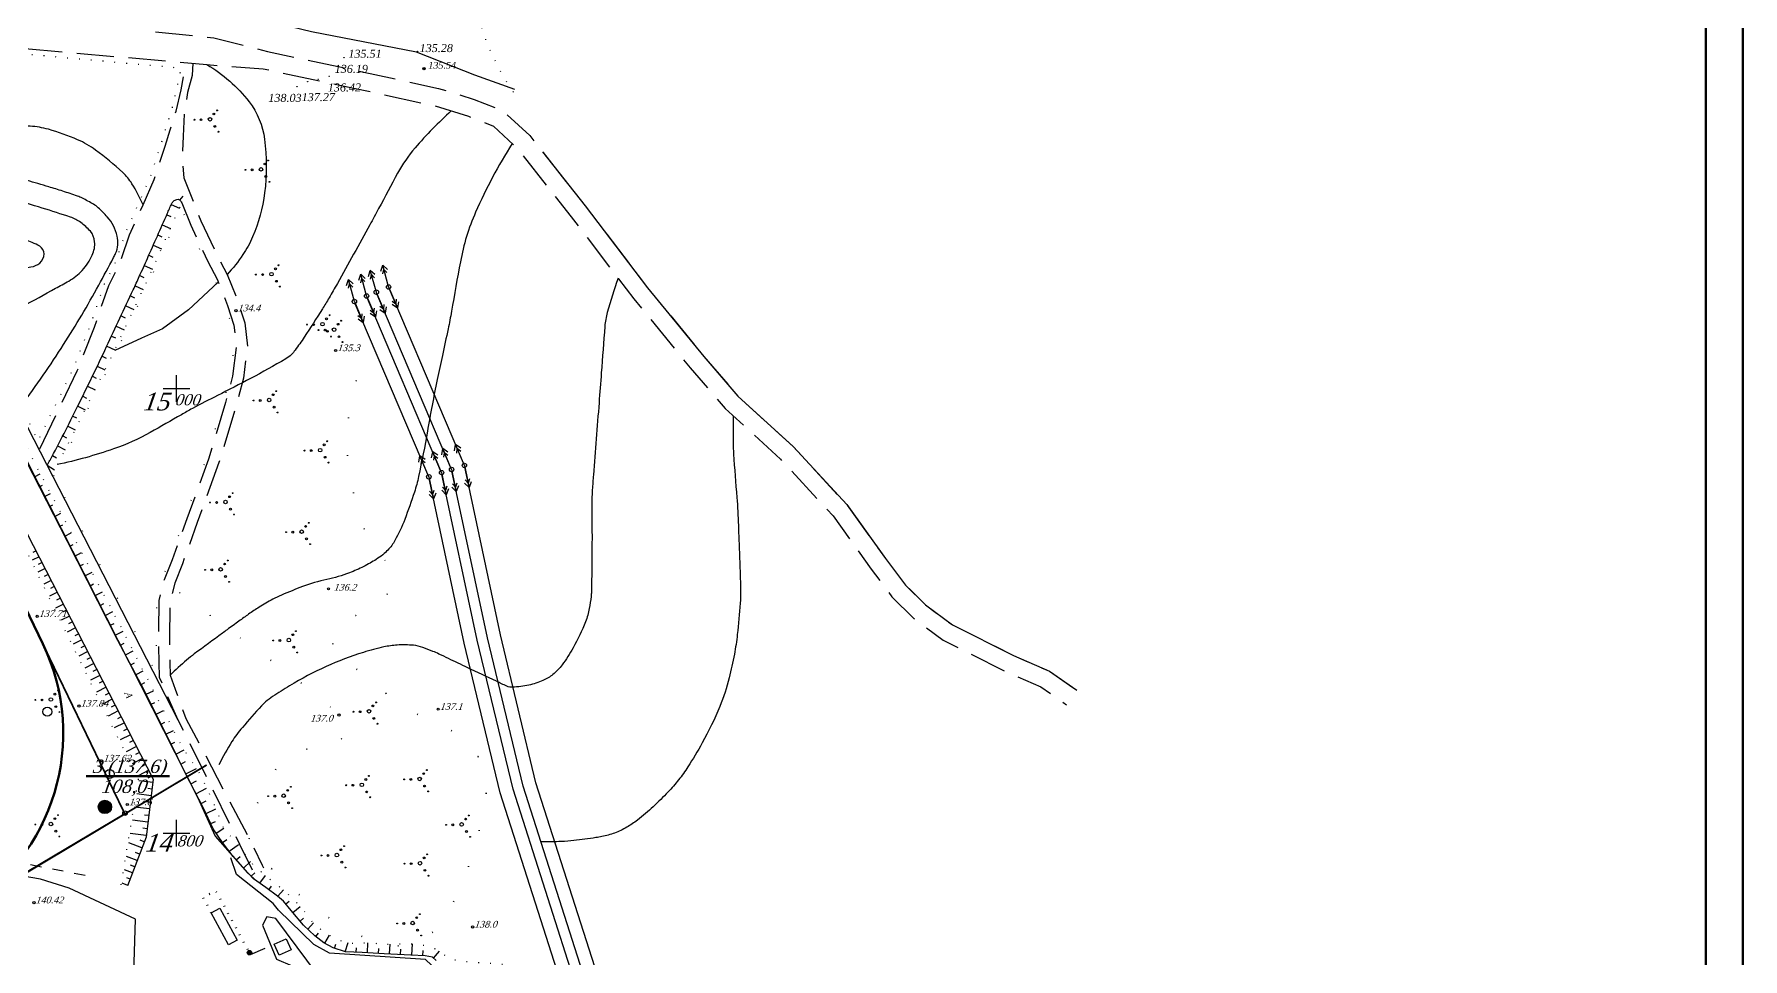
# Model space of a CAD drawing. Header units: millimetres. Extents: x 1400 to 7029, y -1119 to 1612.
# Drawn here: x 3351.4 to 3582, y 1335.9 to 1460.6 of the extents above; entities that cross this region are included whole.
import ezdxf

# ---------------------------------------------------------------- set-up
doc = ezdxf.new("R2010")
doc.units = ezdxf.units.MM
doc.set_wipeout_variables(frame=1)
for name, pattern in [('ADOT', [10, 0, -10]), ('ADOT1', [1.6, 0.1, -1.5]), ('AHIDDEN2', [3, 1.5, -1.5]), ('AHIDDEN4', [7, 5, -2]), ('KONTUR', [1.5, 0, -1.5])]:
    doc.linetypes.add(name, pattern=pattern)
for name, color, linetype in [('01_Завод', 7, 'Continuous'), ('01_Північ', 7, 'Continuous'), ('кресты', 7, 'Continuous'), ('ПИКЕТЫ', 7, 'Continuous'), ('РАСТИТ', 7, 'Continuous'), ('РЕЛЬЕФ', 7, 'Continuous'), ('Скважины', 7, 'Continuous')]:
    doc.layers.add(name, color=color, linetype=linetype)
doc.styles.add('universw', font='timesi.ttf', dxfattribs={"oblique": 10})

# ---------------------------------------------------------------- blocks, each defined once
blk = doc.blocks.new('108')
at = {"color": 0, "linetype": 'Continuous', "lineweight": 0}
blk.add_wipeout([(0.51, -0.12), (0.52, -0.06), (0.52, -0.01), (0.52, 0.05), (0.51, 0.1), (0.5, 0.15), (0.48, 0.2), (0.45, 0.25), (0.42, 0.3), (0.39, 0.34), (0.35, 0.38), (0.31, 0.42), (0.26, 0.45), (0.22, 0.47), (0.17, 0.49), (0.11, 0.51), (0.06, 0.52), (0.01, 0.52), (-0.05, 0.52), (-0.1, 0.51), (-0.15, 0.5), (-0.21, 0.48), (-0.25, 0.45), (-0.3, 0.42), (-0.34, 0.39), (-0.38, 0.35), (-0.42, 0.31), (-0.45, 0.26), (-0.47, 0.22), (-0.49, 0.17), (-0.51, 0.11), (-0.52, 0.06), (-0.52, 0.01), (-0.52, -0.05), (-0.51, -0.1), (-0.5, -0.15), (-0.48, -0.21), (-0.45, -0.25), (-0.42, -0.3), (-0.39, -0.34), (-0.35, -0.38), (-0.31, -0.42), (-0.27, -0.45), (-0.22, -0.47), (-0.17, -0.49), (-0.12, -0.51), (-0.06, -0.52), (-0.01, -0.52), (0.05, -0.52), (0.1, -0.51), (0.15, -0.5), (0.2, -0.48), (0.25, -0.45), (0.3, -0.42), (0.34, -0.39), (0.38, -0.35), (0.42, -0.31), (0.45, -0.27), (0.47, -0.22), (0.49, -0.17)], dxfattribs=at)
at = {"linetype": 'Continuous'}
h = blk.add_hatch(color=0, dxfattribs=at)
edge = h.paths.add_edge_path()
edge.add_arc((0, 0), 0.0196, 0, 360)
at = {"color": 0, "linetype": 'Continuous'}
for radius in [0.5, 0.0196]:
    blk.add_circle((0, 0), radius, dxfattribs=at)
blk = doc.blocks.new('115_3')
at = {"color": 0, "linetype": 'Continuous'}
for p, q in [((0, 0), (5.1, 0)), ((3.22, 0.49), (4.1, 0)), ((3.22, -0.49), (4.1, 0)), ((3.91, 0.76), (5.1, 0)), ((3.91, -0.76), (5.1, 0))]:
    blk.add_line(p, q, dxfattribs=at)
blk = doc.blocks.new('395_2')
at = {"linetype": 'Continuous'}
h = blk.add_hatch(color=0, dxfattribs=at)
h.paths.add_polyline_path([(-3.4, -0.1, 1), (-3.6, -0.1, 1)])
h.paths.add_polyline_path([(-2.2, -0.1, 1), (-1.8, -0.1, 1)])
h.paths.add_polyline_path([(1.1, 1.2, 1), (0.7, 1.2, 1)])
h.paths.add_polyline_path([(1.7, 2, 1), (1.5, 2, 1)])
h.paths.add_polyline_path([(0.9, -1.6, 1), (1.3, -1.6, 1)])
h.paths.add_polyline_path([(2, -2.8, 1), (1.8, -2.8, 1)])
at = {"color": 0, "linetype": 'Continuous'}
for centre, radius in [((-3.5, -0.1), 0.1), ((-2, -0.1), 0.2), ((0, 0), 0.4), ((0.9, 1.2), 0.2), ((1.6, 2), 0.1), ((1.1, -1.6), 0.2), ((1.9, -2.8), 0.1)]:
    blk.add_circle(centre, radius, dxfattribs=at)
blk = doc.blocks.new('372')
blk.add_circle((0, 0), 1)
blk = doc.blocks.new('368')
at = {"color": 0, "linetype": 'Continuous'}
blk.add_blockref('372', (0, 0), dxfattribs=at)

msp = doc.modelspace()

# ---------------------------------------------------------------- hatches: boundary and pattern name
at = {"layer": '01_Завод', "linetype": 'Continuous'}
h = msp.add_hatch(color=250, dxfattribs=at)
h.dxf.hatch_style = 1
h.set_gradient(color1=(51, 51, 51), color2=(51, 51, 51), tint=1)
edge = h.paths.add_edge_path()
edge.add_arc((3380.4784, 1336.7035), 0.3, 0, 360)
at = {"layer": 'Скважины', "linetype": 'Continuous'}
for points in [[(3361.8708, 1356.3629, 1), (3360.0708, 1356.3629, 1)], [(3361.2708, 1356.3629, 1), (3360.6708, 1356.3629, 1)]]:
    msp.add_hatch(color=5, dxfattribs=at).paths.add_polyline_path(points)

# ---------------------------------------------------------------- linework, layer by layer
at = {"lineweight": 50}
for points in [[(3582.002, 1604.9881), (3582.002, 1000.9881), (2716.002, 1000.9881), (2716.002, 1604.9881)], [(3577.002, 1599.9881), (3577.002, 1005.9881), (2736.002, 1005.9881), (2736.002, 1599.9881)]]:
    msp.add_lwpolyline(points, close=True, dxfattribs=at)
at = {"color": 6, "linetype": 'Continuous', "lineweight": 60, "flags": 128}
msp.add_lwpolyline([(3374.7034, 1362.0214, 0.24, 0.24, 0), (3263.109, 1295.3115, 0.24, 0.24, 0), (3249.1634, 1263.3117, 0.24, 0.24, 0), (3217.6097, 1221.1407, 0.24, 0.24, 0), (3221.9504, 1124.988, 0.24, 0.24, 0), (3074.2504, 1171.2569, 0.24, 0.24, 0), (2925.548, 1186.5997, 0.24, 0.24, 0), (2941.5578, 1368.4142, 0.24, 0.24, 0), (2942.8387, 1415.2605, 0, 0, 0), (3036.3911, 1417.5492, 0.24, 0.24, 0), (3140.0267, 1452.3008, 0.24, 0.24, 0), (3197.9798, 1458.7744, 0.24, 0.24, 0), (3315.7553, 1456.3401, 0.24, 0.24, 0), (3351.4513, 1474.3275, 0.24, 0.24, 0), (3374.7043, 1474.2089, 0.24, 0.24, 0)], format="xyseb", dxfattribs=at)
at = {"color": 1, "linetype": 'Continuous', "lineweight": 211, "const_width": 0.24, "flags": 128}
msp.add_lwpolyline([(2943.1308, 1414.9675), (3036.4436, 1417.2504), (3140.0917, 1452.0062), (3197.9934, 1458.474), (3315.097, 1456.064), (3363.654, 1355.4312), (3262.8726, 1295.52), (3248.9023, 1263.4635), (3217.3052, 1221.2345), (3221.6314, 1125.4023), (3074.3112, 1171.5522), (2925.8727, 1186.8678), (2941.8575, 1368.3969)], close=True, dxfattribs=at)
at = {"color": 7, "linetype": 'Continuous', "lineweight": 50, "flags": 128}
msp.add_lwpolyline([(3321.6162, 1442.5531), (3352.5862, 1378.3688, -0.38901943), (3341.7619, 1342.4171)], format="xyb", dxfattribs=at)
at = {"layer": '01_Завод', "color": 250, "linetype": 'Continuous'}
for p, q in [((3369.9252, 1437.6646), (3371.0268, 1437.1789)), ((3371.0812, 1438.2569), (3371.5242, 1438.7855)), ((3368.7161, 1434.9191), (3369.8115, 1434.4335)), ((3369.3238, 1436.2905), (3369.8723, 1436.0475)), ((3367.4994, 1432.1769), (3368.5927, 1431.6915)), ((3368.1079, 1433.5479), (3368.655, 1433.3052)), ((3366.8905, 1430.8061), (3367.4369, 1430.5632)), ((3365.6687, 1428.0661), (3366.2161, 1427.8209)), ((3366.2807, 1429.4356), (3367.3735, 1428.9483)), ((3364.4161, 1425.3402), (3364.9532, 1425.0895)), ((3365.0489, 1426.7002), (3366.1267, 1426.2036)), ((3363.7813, 1423.9812), (3364.8562, 1423.4787)), ((3362.5092, 1421.2642), (3363.5878, 1420.7584)), ((3363.1456, 1422.6225), (3363.6838, 1422.3705)), ((3361.2338, 1418.5488), (3362.3194, 1418.0381)), ((3361.8719, 1419.9063), (3362.4128, 1419.6523)), ((3359.9469, 1415.8389), (3360.9793, 1415.3438)), ((3360.5929, 1417.1926), (3361.1216, 1416.9416)), ((3359.2959, 1414.4875), (3359.8022, 1414.2424)), ((3357.9786, 1411.7922), (3358.4728, 1411.5484)), ((3358.6398, 1413.1386), (3359.6377, 1412.6509)), ((3356.6407, 1409.107), (3357.1329, 1408.8591)), ((3357.3125, 1410.4482), (3358.2962, 1409.9583)), ((3355.9628, 1407.769), (3356.9539, 1407.264)), ((3354.5886, 1405.1022), (3355.6114, 1404.5692)), ((3355.2788, 1406.434), (3355.7807, 1406.1753)), ((3353.1569, 1402.4668), (3354.1849, 1401.8546)), ((3353.8922, 1403.7737), (3354.4161, 1403.4976)), ((3351.4607, 1400.9143), (3352.2478, 1401.3167)), ((3352.1436, 1399.5788), (3352.5448, 1399.7839)), ((3352.8264, 1398.2432), (3353.6441, 1398.6613)), ((3353.5092, 1396.9076), (3353.9258, 1397.1206)), ((3354.1921, 1395.5721), (3355.0405, 1396.0058)), ((3354.8749, 1394.2365), (3355.3068, 1394.4573)), ((3355.5578, 1392.9009), (3356.4368, 1393.3504)), ((3356.2397, 1391.5649), (3356.6877, 1391.7932)), ((3356.9206, 1390.2284), (3357.8339, 1390.6937)), ((3357.6016, 1388.8919), (3358.0668, 1389.1289)), ((3358.2825, 1387.5553), (3359.2303, 1388.0382)), ((3358.9635, 1386.2188), (3359.446, 1386.4646)), ((3359.6444, 1384.8823), (3360.6266, 1385.3827)), ((3360.3254, 1383.5457), (3360.8251, 1383.8003)), ((3361.0063, 1382.2092), (3362.023, 1382.7272)), ((3361.6872, 1380.8727), (3362.2042, 1381.1361)), ((3362.3682, 1379.5361), (3363.4125, 1380.0682)), ((3363.0592, 1378.2049), (3363.5724, 1378.477)), ((3363.762, 1376.8797), (3364.7675, 1377.4129)), ((3364.4647, 1375.5545), (3364.9571, 1375.8156)), ((3365.1675, 1374.2293), (3366.1314, 1374.7405)), ((3365.8703, 1372.9041), (3366.3418, 1373.1542)), ((3366.5405, 1371.5622), (3367.508, 1372.043)), ((3367.208, 1370.2189), (3367.6989, 1370.4629)), ((3367.8756, 1368.8757), (3368.8717, 1369.3707)), ((3368.5432, 1367.5324), (3369.0484, 1367.7835)), ((3369.2107, 1366.1891), (3370.2355, 1366.6984)), ((3369.8781, 1364.8458), (3370.3979, 1365.1037)), ((3370.5448, 1363.5021), (3371.6703, 1364.0605)), ((3371.2114, 1362.1583), (3371.8567, 1362.4785)), ((3371.878, 1360.8146), (3373.3335, 1361.5367)), ((3372.5688, 1359.4831), (3373.3207, 1359.8735)), ((3373.26, 1358.1519), (3374.7009, 1358.9)), ((3373.9512, 1356.8206), (3374.6402, 1357.1783)), ((3374.6141, 1355.4753), (3375.9394, 1356.1051)), ((3375.258, 1354.1205), (3375.8834, 1354.4177)), ((3375.9954, 1352.8192), (3377.0053, 1353.5032)), ((3376.8365, 1351.5773), (3377.4065, 1351.9633)), ((3377.7342, 1350.3756), (3378.9312, 1351.2711)), ((3378.6733, 1349.2077), (3379.2161, 1349.6928)), ((3379.6732, 1348.0896), (3380.6313, 1349.0156)), ((3380.7156, 1347.011), (3381.1887, 1347.4683)), ((3381.8767, 1346.0688), (3382.6288, 1347.1025)), ((3383.0896, 1345.1863), (3383.4344, 1345.6602)), ((3384.3014, 1344.3023), (3385.06, 1345.1889)), ((3385.383, 1343.2698), (3385.8264, 1343.6392)), ((3386.3432, 1342.1174), (3387.34, 1342.9479)), ((3387.3033, 1340.9649), (3387.7661, 1341.3505)), ((3388.333, 1339.8783), (3389.1051, 1340.7097)), ((3389.4422, 1338.8695), (3389.8013, 1339.3347)), ((3390.6418, 1337.9712), (3391.2743, 1339.0826)), ((3391.9636, 1337.2705), (3392.1495, 1337.8473)), ((3393.3912, 1336.8103), (3393.8006, 1338.0802)), ((3394.8886, 1336.7494), (3394.9098, 1337.3737)), ((3396.3871, 1336.6846), (3396.4588, 1338.0314)), ((3399.3829, 1336.5252), (3399.454, 1337.8616)), ((3402.3787, 1336.3659), (3402.4595, 1337.902)), ((3397.885, 1336.6049), (3397.9203, 1337.2686)), ((3400.8808, 1336.4455), (3400.919, 1337.1644)), ((3403.8766, 1336.2871), (3403.9137, 1336.9934)), ((3405.3131, 1335.956), (3406.1373, 1336.9232))]:
    msp.add_line(p, q, dxfattribs=at)
at = {"layer": '01_Завод', "color": 250, "linetype": 'KONTUR', "flags": 128}
msp.add_lwpolyline([(3338.904, 1458.961), (3337.8429, 1458.6121), (3336.3081, 1458.4981), (3334.5451, 1458.6121), (3332.274, 1458.6225), (3329.671, 1459.1407), (3327.7109, 1459.3622), (3326.7548, 1459.4703), (3325.9749, 1459.3019), (3325.5323, 1458.4693), (3325.8577, 1457.6106), (3326.5868, 1456.1014), (3327.6542, 1454.5012), (3328.6957, 1451.8731), (3332.5408, 1444.5013), (3338.3321, 1432.69), (3340.5624, 1428.1413), (3348.7961, 1412.1399), (3351.921, 1405.7535), (3356.6942, 1415.4411), (3358.9876, 1421.3236), (3360.9372, 1426.956), (3362.4132, 1429.8683), (3363.7344, 1433.7914), (3365.5634, 1437.8662), (3367.0636, 1441.2748), (3368.528, 1445.6983), (3369.198, 1447.9081), (3370.0043, 1450.4115), (3370.6628, 1453.2411), (3371.282, 1456.0332)], close=True, dxfattribs=at)
at = {"layer": '01_Завод', "color": 250, "linetype": 'Continuous', "flags": 128}
for points in [[(3405.6571, 1335.6629), (3405.1742, 1336.0744), (3404.1934, 1336.2704), (3402.2488, 1336.3727), (3398.6492, 1336.5642), (3395.6699, 1336.7228), (3393.4257, 1336.7991), (3391.7543, 1337.338), (3390.5051, 1338.049), (3389.3056, 1338.975), (3387.7834, 1340.3887), (3386.1014, 1342.4076), (3385.0728, 1343.6422), (3384.2839, 1344.3173), (3382.6689, 1345.4924), (3381.0328, 1346.6829), (3379.6655, 1348.0975), (3378.272, 1349.6566), (3376.8493, 1351.5583), (3375.5964, 1353.4083), (3374.2301, 1356.2836), (3371.8898, 1360.7909), (3369.7584, 1365.0871), (3365.9225, 1372.8055), (3362.735, 1378.8162), (3355.9153, 1392.2016), (3350.349, 1403.0888)], [(3365.6788, 1313.354), (3364.2561, 1313.5182), (3365.1018, 1341.2335), (3356.1311, 1345.4172), (3352.2837, 1346.6028), (3340.0252, 1348.7366), (3327.1826, 1350.9721), (3314.5053, 1356.8349), (3299.9489, 1366.1175), (3297.4235, 1368.2822), (3292.3823, 1375.715)], [(3406.489, 1330.4556), (3406.518, 1331.0549), (3406.6208, 1333.1795), (3406.638, 1333.5354), (3404.25, 1335.7879), (3391.2615, 1336.6532), (3389.1469, 1337.8038), (3384.3841, 1342.4175), (3383.6652, 1343.3486), (3378.7308, 1347.2649), (3377.9466, 1349.5115)], [(3391.116, 1331.8002), (3384.0187, 1341.301), (3382.8144, 1341.5233), (3382.2438, 1340.429), (3384.1407, 1335.8206), (3386.2536, 1334.9267), (3390.804, 1329.5283), (3390.4511, 1319.118), (3395.5918, 1318.7278)], [(3380.6236, 1336.446), (3382.6112, 1337.3144)]]:
    msp.add_lwpolyline(points, dxfattribs=at)
at = {"layer": '01_Завод', "color": 250, "linetype": 'Continuous'}
for points in [[(3375.3289, 1342.0755), (3376.4832, 1342.695), (3378.7969, 1338.3841), (3377.6426, 1337.7645)], [(3383.821, 1337.8596), (3385.419, 1338.5712), (3386.0898, 1337.0646), (3384.4918, 1336.3531)]]:
    msp.add_lwpolyline(points, close=True, dxfattribs=at)
msp.add_circle((3380.4784, 1336.7035), 0.3, dxfattribs=at)
at = {"layer": '01_Північ', "linetype": 'Continuous'}
for p, q in [((3366.058, 1362.9125), (3364.6457, 1362.1879)), ((3366.8797, 1361.311), (3365.4494, 1360.5771)), ((3366.4688, 1362.1118), (3365.935, 1361.8379)), ((3367.2906, 1360.5103), (3366.7567, 1360.2364)), ((3367.2246, 1357.8787), (3365.2753, 1358.1225)), ((3367.448, 1359.6648), (3365.5667, 1359.9001)), ((3367.3363, 1358.7717), (3366.7409, 1358.8462)), ((3367.0011, 1356.0926), (3364.9839, 1356.345)), ((3367.1128, 1356.9857), (3366.5175, 1357.0601)), ((3366.7777, 1354.3065), (3364.6925, 1354.5674)), ((3366.666, 1353.4135), (3366.0706, 1353.488)), ((3366.8894, 1355.1996), (3366.294, 1355.2741)), ((3365.9642, 1350.8257), (3364.1871, 1351.5024)), ((3366.5543, 1352.5205), (3364.4011, 1352.7898)), ((3366.2845, 1351.6668), (3365.7238, 1351.8803))]:
    msp.add_line(p, q, dxfattribs=at)
at = {"layer": '01_Північ', "color": 7, "linetype": 'ADOT1', "flags": 128}
msp.add_lwpolyline([(3416.0867, 1452.8272), (3414.6647, 1455.0573), (3412.6929, 1459.0039), (3411.2927, 1463.0707), (3410.8333, 1465.0603), (3410.3215, 1469.2542), (3410.2139, 1474.3184), (3410.2899, 1476.2839), (3410.9936, 1480.1525), (3412.4716, 1485.0058)], dxfattribs=at)
at = {"layer": '01_Північ', "color": 7}
for points in [[(3416.3087, 1453.1797), (3410.8839, 1455.1108), (3403.0066, 1458.2302), (3388.8594, 1460.9419), (3378.6385, 1463.4363), (3370.9134, 1464.2678), (3364.3031, 1465.3309)], [(3416.3087, 1453.1797), (3410.8839, 1455.1108), (3403.0066, 1458.2302), (3403.0066, 1458.2302), (3403.0066, 1458.2302)]]:
    msp.add_lwpolyline(points, dxfattribs=at)
at = {"layer": '01_Північ', "linetype": 'AHIDDEN4', "flags": 128}
for points in [[(3367.8176, 1460.9665), (3375.6613, 1460.1726), (3382.8941, 1458.3115), (3394.8527, 1455.7632), (3406.0098, 1453.3289), (3410.8218, 1451.8417), (3414.7017, 1450.2775), (3418.2996, 1446.9613), (3425.7955, 1437.4775), (3434.2095, 1426.439), (3441.8033, 1417.1479), (3446.3944, 1411.8166), (3453.8362, 1404.9892), (3461.0878, 1397.1662), (3466.3197, 1389.8926), (3468.9965, 1386.3063), (3471.7027, 1383.6313), (3475.3502, 1380.9268), (3483.5746, 1376.8068), (3488.4428, 1374.6709), (3492.1237, 1372.1197)], [(3352.1716, 1404.6775), (3357.2448, 1415.2015), (3359.5508, 1421.1164), (3361.4909, 1426.7212), (3362.968, 1429.6357), (3364.2937, 1433.5723), (3366.1117, 1437.6224), (3367.6243, 1441.0592), (3369.1, 1445.5169), (3369.7707, 1447.729), (3370.5831, 1450.2512), (3371.2501, 1453.1179), (3371.9172, 1456.6845)], [(3371.3393, 1437.8884), (3372.5448, 1434.8789), (3374.8626, 1429.9543), (3376.0973, 1427.5839), (3377.5328, 1424.0453), (3378.3725, 1421.3906), (3378.6875, 1418.5577), (3378.1956, 1414.5154), (3377.2358, 1410.9325), (3374.9389, 1403.3152), (3372.0206, 1395.2493), (3370.0263, 1389.7039), (3368.9622, 1387.0159), (3368.2271, 1384.237), (3368.1765, 1379.3068), (3368.2537, 1375.8364), (3368.2829, 1373.8816), (3370.8232, 1368.1388), (3379.1413, 1351.344), (3380.8507, 1347.8423), (3381.0662, 1347.4331)]]:
    msp.add_lwpolyline(points, dxfattribs=at)
at = {"layer": '01_Північ', "linetype": 'KONTUR', "flags": 128}
for points in [[(3317.2369, 1459.3438), (3317.4325, 1457.7586), (3319.7361, 1453.0898), (3323.9355, 1444.6477), (3328.0053, 1436.4445), (3345.1857, 1401.5102), (3359.9272, 1371.3086), (3365.4654, 1360.209), (3363.0811, 1345.6639)], [(3353.8021, 1401.2131), (3354.6332, 1402.6058), (3362.2878, 1417.9702), (3366.7016, 1427.4366), (3370.4808, 1435.9394), (3371.3393, 1437.8884)]]:
    msp.add_lwpolyline(points, dxfattribs=at)
at = {"layer": '01_Північ', "flags": 128}
msp.add_lwpolyline([(3317.3681, 1459.3129), (3329.3516, 1435.2561), (3339.82, 1414.3738), (3350.4539, 1393.3246), (3367.5022, 1360.0978), (3366.5272, 1352.304), (3364.0211, 1345.7229)], dxfattribs=at)
at = {"layer": '01_Північ', "linetype": 'Continuous', "flags": 128}
for points in [[(3321.8338, 1459.3846), (3342.7247, 1418.1488), (3373.4643, 1357.6922), (3375.8563, 1352.4111), (3380.1928, 1347.4703), (3381.4271, 1346.3879)], [(3324.2426, 1459.2765), (3344.5973, 1419.0992), (3370.8232, 1368.1388)]]:
    msp.add_lwpolyline(points, dxfattribs=at)
at = {"layer": '01_Північ', "color": 30}
for points in [[(3366.1117, 1437.6224, 0.0386632), (3364.6262, 1440.4622, 0.06379698), (3363.3917, 1441.9682, 0.03206389), (3359.7234, 1445.0118, 0.054651), (3357.2908, 1446.4024, 0.03341362), (3353.3544, 1447.8095, 0.05563248), (3350.8729, 1448.2236, 0.01012805), (3348.8107, 1448.2936, 0.00561467), (3345.0889, 1448.3027, 0.0337269), (3340.9394, 1447.986, -0.05609223), (3338.4334, 1447.9068, -0.09858832), (3337.4468, 1448.1874, -0.04054016), (3335.3433, 1449.4905, -0.05839972), (3333.0515, 1451.6355, -0.062835), (3331.4609, 1454.083, -0.04575149), (3330.9344, 1455.4846, -0.08291702), (3330.8495, 1456.3103, -0.12406633), (3331.0656, 1456.9854, -0.06091048), (3331.9613, 1458.0967, -0.12440461), (3333.239, 1458.8336, -0.11041893), (3334.8929, 1458.9258)], [(3374.7128, 1456.5474, -0.09556762), (3380.4241, 1451.5307, -0.1342988), (3382.5114, 1446.4886, -0.06166192), (3382.5283, 1439.2513, -0.07228305), (3380.9081, 1433.2848, -0.04694093), (3379.595, 1430.8997, -0.03722239), (3377.4605, 1428.2137)], [(3349.7519, 1410.5565, 0.01633197), (3355.4052, 1418.7772, 0.01756488), (3360.1321, 1426.7597, 0.00288873), (3362.1479, 1430.5052, 0.02026523), (3362.4103, 1431.0521, 0.15854316), (3362.6281, 1433.4011, 0.12746477), (3361.2962, 1435.9872, 0.02494801), (3360.0819, 1437.217, 0.05367253), (3359.4335, 1437.6944, 0.0141278), (3357.9311, 1438.5134, 0.03372677), (3357.2712, 1438.7951, 0.00584868), (3355.2805, 1439.4643, 0.00625743), (3353.4053, 1440.0446, 0.00069696), (3350.4624, 1440.9107, 0.00142201), (3349.0182, 1441.329, 0.00282245), (3348.7396, 1441.4072, -0.00039127), (3346.727, 1441.9612, -0.02330197), (3338.6323, 1444.6076, -0.02064268), (3329.7933, 1448.385)], [(3344.2093, 1420.8458, 0.00083129), (3347.645, 1422.6985, 0.00129068), (3349.8528, 1423.9011, 0.0004636), (3354.3113, 1426.3501, 0.00115675), (3356.0949, 1427.3374, 0.08138206), (3357.9129, 1428.7784, 0.07680733), (3359.2689, 1430.8265, 0.12904486), (3359.5886, 1432.6366, 0.15614982), (3359.0044, 1434.0513, 0.06383742), (3357.7042, 1435.2429, 0.07186832), (3356.3065, 1435.9544, 0.00738036), (3352.5248, 1437.1767, 0.00652849), (3348.213, 1438.4391, 0.00127324), (3345.9365, 1439.0672, 0.00051275), (3340.2781, 1440.6066, 0.01512001), (3337.8409, 1441.1885, 0.00748779), (3332.8722, 1442.1397)], [(3339.9501, 1428.6108, 0.01830201), (3342.4382, 1428.4828, 0.01845688), (3344.9082, 1428.5374, 0.02711011), (3350.9957, 1429.2296, 0.1294779), (3352.1831, 1429.767, 0.22580483), (3352.7629, 1430.9854, 0.25942184), (3352.1831, 1432.0277, 0.04601859), (3351.1766, 1432.5308, 0.00640185), (3343.6184, 1435.3649, 0.00665616), (3339.484, 1436.7932, 0.00642542), (3335.1638, 1438.1602)], [(3445.7597, 1409.1419, 0.00654976), (3445.7414, 1405.5086, 0.01563013), (3445.8012, 1403.9869, 0.00321317), (3446.2533, 1398.1266, -0.01004453), (3446.3723, 1396.2499, -0.00067468), (3446.4517, 1394.3546, -0.00045715), (3446.5626, 1391.557, -0.00194437), (3446.6798, 1388.1943, -0.0023451), (3446.753, 1385.4055, -0.02459705), (3446.7103, 1383.8612, -0.00894574), (3446.3089, 1379.6345, -0.01784238), (3445.9137, 1376.9891, -0.01455618), (3445.2205, 1373.7849, -0.03797405), (3443.953, 1369.9355, -0.02804038), (3441.5669, 1364.9968, -0.01563263), (3439.6465, 1361.7741, -0.0272295), (3438.3891, 1360.0242, -0.02000372), (3436.9526, 1358.3784, -0.01552207), (3434.9559, 1356.3944, -0.02236177), (3432.847, 1354.5947, -0.03528454), (3431.3871, 1353.6147, -0.04054445), (3429.7543, 1352.8468, -0.04090769), (3428.0341, 1352.3581, -0.01427457), (3427.2199, 1352.2213, -0.0039501), (3424.262, 1351.8345, -0.02068847), (3422.572, 1351.6978, -0.01315079), (3419.9057, 1351.6629)]]:
    msp.add_lwpolyline(points, format="xyb", dxfattribs=at)
at = {"layer": '01_Північ', "color": 250, "linetype": 'AHIDDEN4', "flags": 128}
msp.add_lwpolyline([(3372.8178, 1456.7178), (3372.7624, 1455.0525), (3372.1214, 1452.7695), (3371.6777, 1449.8459), (3371.5133, 1446.873), (3371.4018, 1443.6523), (3371.6091, 1441.2489), (3373.9208, 1435.4777), (3376.2069, 1430.6204), (3377.4605, 1428.2137), (3378.945, 1424.5543), (3379.8471, 1421.7027), (3380.1976, 1418.5499), (3379.6718, 1414.2293), (3378.6786, 1410.5218), (3376.3633, 1402.8431), (3373.4316, 1394.7403), (3371.4298, 1389.1739), (3370.3896, 1386.5464), (3369.7251, 1384.0344), (3369.6767, 1379.3157), (3369.7535, 1375.8642), (3369.779, 1374.1512), (3370.4537, 1372.2543), (3371.9059, 1368.3196), (3380.4793, 1352.0224), (3382.1886, 1348.5209), (3382.3934, 1348.1321)], dxfattribs=at)
at = {"layer": '01_Північ', "linetype": 'AHIDDEN2', "flags": 128}
msp.add_lwpolyline([(3358.3041, 1347.1006), (3350.7347, 1348.58), (3340.8617, 1349.9772), (3330.8241, 1351.9497), (3324.818, 1353.5935), (3319.3412, 1354.9823), (3311.0533, 1362.7358), (3300.6692, 1369.4398), (3294.4958, 1374.2283), (3293.8421, 1374.7361), (3295.1494, 1381.6286), (3298.4023, 1397.4654), (3302.2346, 1411.5023), (3308.5905, 1436.5416), (3314.5285, 1454.9299)], dxfattribs=at)
at = {"layer": '01_Північ', "color": 7, "linetype": 'Continuous'}
msp.add_lwpolyline([(3420.0419, 1444.757), (3425.7955, 1437.4775), (3434.2095, 1426.439), (3441.8033, 1417.1479), (3446.3944, 1411.8166), (3453.8362, 1404.9892), (3461.0878, 1397.1662), (3466.3197, 1389.8926), (3468.9965, 1386.3063), (3471.7027, 1383.6313), (3475.3502, 1380.9268), (3483.5746, 1376.8068), (3488.4428, 1374.6709), (3492.1237, 1372.1197)], dxfattribs=at)
at = {"layer": '01_Північ', "linetype": 'Continuous', "flags": 128}
msp.add_lwpolyline([(3353.1569, 1402.4668, 0.00082798), (3353.5526, 1403.1336, 0.01167031), (3353.5794, 1403.1817, 0.00622605), (3357.2866, 1410.3962, 0.0056146), (3361.2068, 1418.4914, 0.00086327), (3364.7991, 1426.1612, 0.00375126), (3365.6094, 1427.9339, 0.00076297), (3366.7056, 1430.39, 0.00031081), (3369.3834, 1436.425, 0.00226732), (3369.6668, 1437.0726, -0.00214036), (3369.9668, 1437.7588, -0.11121223), (3370.2295, 1438.1131, -0.09865873), (3370.6611, 1438.3571, -0.23485272), (3371.0171, 1438.3057, -0.1555159), (3371.3393, 1437.8884)], format="xyb", dxfattribs=at)
at = {"layer": '01_Північ', "color": 250, "linetype": 'ADOT', "lineweight": 25, "ltscale": 0.5, "flags": 128}
msp.add_lwpolyline([(3354.0597, 1401.0593), (3354.8967, 1402.4618), (3362.5581, 1417.84), (3366.9746, 1427.3123), (3370.7551, 1435.818), (3371.3262, 1437.1144), (3372.2696, 1434.7592), (3374.5937, 1429.8211), (3375.8246, 1427.458), (3377.2503, 1423.9435), (3378.0776, 1421.3282), (3378.3855, 1418.5593), (3377.9003, 1414.5726), (3376.9472, 1411.0147), (3374.654, 1403.4096), (3371.7384, 1395.3511), (3369.7456, 1389.8099), (3368.6768, 1387.1098), (3367.9275, 1384.2776), (3367.8765, 1379.305), (3367.9538, 1375.8308), (3367.9762, 1374.3264), (3354.0597, 1401.0593)], dxfattribs=at)
at = {"layer": '01_Північ', "color": 30}
msp.add_lwpolyline([(3376.2597, 1427.1835), (3372.2716, 1423.4577), (3368.7226, 1420.8783), (3365.9103, 1419.6067), (3362.2878, 1417.9702)], dxfattribs=at)
at = {"layer": '01_Північ', "color": 250, "linetype": 'Continuous', "flags": 128}
for points in [[(3424.8011, 1331.4189), (3416.0431, 1358.7703), (3411.2182, 1378.8805), (3406.4013, 1401.4709), (3396.2837, 1425.2839)], [(3426.1439, 1331.8488), (3417.4019, 1359.1503), (3412.5935, 1379.1921), (3407.752, 1401.8975), (3397.5803, 1425.838)], [(3427.8582, 1332.3978), (3419.1366, 1359.6354), (3414.3492, 1379.5898), (3409.4763, 1402.4422), (3399.2355, 1426.5454)], [(3423.0868, 1330.87), (3414.3084, 1358.2852), (3409.4626, 1378.4828), (3404.6769, 1400.9263), (3394.6285, 1424.5765)]]:
    msp.add_lwpolyline(points, dxfattribs=at)
at = {"layer": '01_Північ', "linetype": 'ADOT', "lineweight": 50, "ltscale": 0.1, "flags": 128}
msp.add_lwpolyline([(3375.3289, 1342.0755), (3374.2093, 1344.1616), (3375.9391, 1345.0195), (3380.6236, 1336.446)], dxfattribs=at)
at = {"layer": '01_Північ', "color": 7}
for centre, radius in [((3393.2293, 1457.4675, 40.653), 0.03), ((3403.1739, 1458.3185, 40.584), 0.03), ((3391.2343, 1454.9595, 40.857), 0.03), ((3404.0173, 1456.0035, 40.662), 0.15), ((3404.0173, 1456.0035, 40.662), 0.03), ((3386.8843, 1453.5525, 41.409), 0.03), ((3388.3183, 1454.2425, 41.181), 0.03), ((3389.7493, 1454.5575, 40.926), 0.03)]:
    msp.add_circle(centre, radius, dxfattribs=at)
at = {"layer": '01_Північ', "color": 7, "linetype": 'Continuous'}
for centre in [(3378.6572, 1423.3439), (3392.1009, 1417.9604), (3391.1468, 1385.793), (3405.9457, 1369.554), (3392.5525, 1368.7659), (3410.5885, 1340.175)]:
    msp.add_circle(centre, 0.15, dxfattribs=at)
at = {"layer": 'кресты', "color": 3, "linetype": 'Continuous'}
for p, q in [((3370.6513, 1411.0275), (3370.6513, 1414.6275)), ((3368.8513, 1412.8275), (3372.4513, 1412.8275)), ((3370.6513, 1351.0275), (3370.6513, 1354.6275)), ((3368.8513, 1352.8275), (3372.4513, 1352.8275))]:
    msp.add_line(p, q, dxfattribs=at)
at = {"layer": 'ПИКЕТЫ', "color": 7, "linetype": 'Continuous'}
for centre in [(3351.8269, 1382.0845), (3357.4669, 1369.9851), (3360.5276, 1362.5808), (3363.9932, 1356.6888), (3351.3908, 1343.4446)]:
    msp.add_circle(centre, 0.15, dxfattribs=at)
at = {"layer": 'РАСТИТ', "linetype": 'AHIDDEN2', "flags": 128}
msp.add_lwpolyline([(3358.3041, 1347.1006), (3350.7347, 1348.58), (3340.8617, 1349.9772), (3330.8241, 1351.9497), (3324.818, 1353.5935), (3319.3412, 1354.9823), (3311.0533, 1362.7358), (3300.6692, 1369.4398), (3294.4958, 1374.2283), (3293.8421, 1374.7361), (3295.1494, 1381.6286), (3298.4023, 1397.4654), (3302.2346, 1411.5023), (3308.5905, 1436.5416), (3314.5285, 1454.9299)], dxfattribs=at)
at = {"layer": 'РЕЛЬЕФ', "linetype": 'Continuous'}
for p, q in [((3351.6781, 1390.9387), (3351.2519, 1390.72)), ((3352.0889, 1390.138), (3351.1408, 1389.6515)), ((3352.9106, 1388.5365), (3351.9305, 1388.0336)), ((3352.4998, 1389.3372), (3351.966, 1389.0633)), ((3353.7324, 1386.935), (3352.7203, 1386.4157)), ((3353.3215, 1387.7357), (3352.7877, 1387.4618)), ((3354.1432, 1386.1342), (3353.6094, 1385.8603)), ((3354.5541, 1385.3335), (3353.51, 1384.7978)), ((3355.3758, 1383.732), (3354.2997, 1383.1799)), ((3354.9649, 1384.5327), (3354.4311, 1384.2588)), ((3356.1975, 1382.1305), (3355.0894, 1381.5619)), ((3355.7866, 1382.9312), (3355.2528, 1382.6573)), ((3356.6083, 1381.3297), (3356.0745, 1381.0558)), ((3357.0192, 1380.529), (3355.8791, 1379.944)), ((3357.8409, 1378.9275), (3356.6688, 1378.3261)), ((3357.43, 1379.7282), (3356.8962, 1379.4543)), ((3358.6626, 1377.326), (3357.4585, 1376.7082)), ((3358.2518, 1378.1267), (3357.7179, 1377.8528)), ((3359.4843, 1375.7245), (3358.2482, 1375.0903)), ((3359.0735, 1376.5252), (3358.5396, 1376.2513)), ((3359.8952, 1374.9238), (3359.3613, 1374.6498)), ((3360.306, 1374.123), (3359.0379, 1373.4724)), ((3361.1277, 1372.5215), (3359.8277, 1371.8544)), ((3360.7169, 1373.3223), (3360.183, 1373.0484)), ((3361.9494, 1370.92), (3360.6272, 1370.2416)), ((3361.5386, 1371.7208), (3361.0048, 1371.4469)), ((3362.3603, 1370.1193), (3361.8265, 1369.8454)), ((3362.7712, 1369.3185), (3361.4309, 1368.6309)), ((3363.5929, 1367.717), (3362.2346, 1367.0201)), ((3363.182, 1368.5178), (3362.6482, 1368.2439)), ((3364.4146, 1366.1155), (3363.0383, 1365.4094)), ((3364.0037, 1366.9163), (3363.4699, 1366.6424)), ((3364.8254, 1365.3148), (3364.2916, 1365.0409)), ((3365.2363, 1364.514), (3363.842, 1363.7986)), ((3366.058, 1362.9125), (3364.6457, 1362.1879)), ((3365.6471, 1363.7133), (3365.1133, 1363.4394)), ((3366.8797, 1361.311), (3365.4494, 1360.5771)), ((3366.4688, 1362.1118), (3365.935, 1361.8379)), ((3367.2906, 1360.5103), (3366.7567, 1360.2364)), ((3367.2246, 1357.8787), (3365.2753, 1358.1225)), ((3367.448, 1359.6648), (3365.5667, 1359.9001)), ((3367.3363, 1358.7717), (3366.7409, 1358.8462)), ((3367.0011, 1356.0926), (3364.9839, 1356.345)), ((3367.1128, 1356.9857), (3366.5175, 1357.0601)), ((3366.7777, 1354.3065), (3364.6925, 1354.5674)), ((3366.666, 1353.4135), (3366.0706, 1353.488)), ((3366.8894, 1355.1996), (3366.294, 1355.2741)), ((3365.9642, 1350.8257), (3364.1871, 1351.5024)), ((3366.5543, 1352.5205), (3364.4011, 1352.7898)), ((3366.2845, 1351.6668), (3365.7238, 1351.8803)), ((3365.3237, 1349.1435), (3363.89, 1349.6895)), ((3365.644, 1349.9846), (3365.0832, 1350.1981)), ((3364.6831, 1347.4614), (3363.5928, 1347.8766)), ((3364.3629, 1346.6203), (3363.9393, 1346.7816)), ((3365.0034, 1348.3024), (3364.4427, 1348.516)), ((3364.0426, 1345.7792), (3363.2956, 1346.0636))]:
    msp.add_line(p, q, dxfattribs=at)
at = {"layer": 'РЕЛЬЕФ', "linetype": 'KONTUR', "flags": 128}
msp.add_lwpolyline([(3317.2369, 1459.3438), (3317.4325, 1457.7586), (3319.7361, 1453.0898), (3323.9355, 1444.6477), (3328.0053, 1436.4445), (3345.1857, 1401.5102), (3359.9272, 1371.3086), (3365.4654, 1360.209), (3363.0811, 1345.6639)], dxfattribs=at)
at = {"layer": 'РЕЛЬЕФ', "flags": 128}
msp.add_lwpolyline([(3317.3681, 1459.3129), (3329.3516, 1435.2561), (3339.82, 1414.3738), (3350.4539, 1393.3246), (3367.5022, 1360.0978), (3366.5272, 1352.304), (3364.0211, 1345.7229)], dxfattribs=at)
at = {"layer": 'Скважины', "color": 0, "linetype": 'Continuous', "lineweight": 50}
msp.add_line((3358.4632, 1360.5063), (3369.6823, 1360.5044), dxfattribs=at)
at = {"layer": 'Скважины', "color": 1, "linetype": 'Continuous'}
for centre, radius in [((3360.9708, 1356.3629), 0.9), ((3360.9708, 1356.3629), 0.66), ((3360.9708, 1356.3629), 0.3), ((3360.9758, 1356.3227), 0.15), ((3361.1008, 1356.3378), 0.15)]:
    msp.add_circle(centre, radius, dxfattribs=at)
at = {"layer": 'Скважины', "color": 1}
msp.add_circle((3360.9758, 1356.3227), 0.15, dxfattribs=at)

# ---------------------------------------------------------------- block references
at = {"layer": '01_Північ', "color": 250, "linetype": 'ADOT', "xscale": 0.6, "yscale": 0.6, "zscale": 0.6}
for p in [(3375.1427, 1449.1602), (3382.0285, 1442.4037), (3383.4552, 1428.2676), (3390.341, 1421.5111), (3391.8998, 1420.7812), (3383.1355, 1411.2721), (3390.0214, 1404.5156), (3377.2516, 1397.5093), (3387.5186, 1393.5053), (3376.5895, 1388.4283), (3385.7883, 1378.8799), (3395.6358, 1359.3524), (3385.0973, 1357.8853), (3409.1105, 1354.0078), (3392.2803, 1349.8684), (3403.5004, 1348.768), (3402.5042, 1340.6987)]:
    msp.add_blockref('395_2', p, dxfattribs=at)
at = {"layer": '01_Північ', "color": 7, "linetype": 'ADOT', "xscale": 0.6, "yscale": 0.6, "zscale": 0.6}
for p in [(3396.6003, 1369.2738), (3403.448, 1360.1384)]:
    msp.add_blockref('395_2', p, dxfattribs=at)
at = {"layer": 'РАСТИТ', "color": 7, "xscale": 0.6, "yscale": 0.6, "zscale": 0.6}
for name, p in [('395_2', (3353.6822, 1370.8595)), ('368', (3353.2007, 1369.2163)), ('368', (3361.6007, 1360.8163)), ('395_2', (3353.6822, 1354.0595))]:
    msp.add_blockref(name, p, dxfattribs=at)
at = {"layer": 'РАСТИТ', "color": 7, "linetype": 'Continuous', "xscale": 0.3, "yscale": 0.3, "zscale": 0.3}
msp.add_blockref('368', (3363.679, 1355.52), dxfattribs=at)

# ---------------------------------------------------------------- texts
at = {"layer": '01_Північ', "color": 7, "style": 'universw'}
for s, height, p in [('135.51', 1.08, (3393.8293, 1457.4675, 40.653)), ('135.28', 1.08, (3403.4425, 1458.2319, 40.584)), ('136.19', 1.08, (3391.9786, 1455.4274, 40.857)), ('135.54', 0.9, (3404.6173, 1456.0035, 40.662)), ('137.27', 1.08, (3387.5272, 1451.6172, 41.181)), ('136.42', 1.08, (3391.053, 1452.9166, 40.926)), ('138.03', 1.08, (3383.0263, 1451.5127, 41.409))]:
    msp.add_text(s, height=height, dxfattribs=at).set_placement(p)
at = {"layer": '01_Північ', "color": 7, "linetype": 'Continuous', "style": 'universw', "oblique": 10}
for s, p in [('134.4', (3378.9258, 1423.2573)), ('137.1', (3406.2142, 1369.4674)), ('137.0', (3388.7219, 1367.8905)), ('137.6', (3364.2617, 1356.6022)), ('138.0', (3410.857, 1340.0883))]:
    msp.add_text(s, height=0.9, dxfattribs=at).set_placement(p)
at = {"layer": '01_Північ', "color": 250, "linetype": 'Continuous', "style": 'universw', "oblique": 10}
for s, p in [('135.3', (3392.3695, 1417.8737)), ('136.2', (3391.8888, 1385.5587))]:
    msp.add_text(s, height=0.9, dxfattribs=at).set_placement(p)
at = {"layer": '01_Північ', "color": 7, "linetype": 'AHIDDEN2', "style": 'universw', "oblique": 10}
for s, height, p in [('15', 2.4, (3366.0943, 1409.8802)), ('000', 1.5, (3370.435, 1410.5683)), ('000', 1.5, (3370.435, 1410.5683)), ('14', 2.4, (3366.394, 1350.3516)), ('800', 1.5, (3370.7347, 1351.0397))]:
    msp.add_text(s, height=height, dxfattribs=at).set_placement(p)
at = {"layer": 'ПИКЕТЫ', "color": 7, "linetype": 'AHIDDEN2', "style": 'universw', "oblique": 10}
for s, height, p in [('15', 2.4, (3366.0943, 1409.8802)), ('000', 1.5, (3370.435, 1410.5683)), ('14', 2.4, (3366.394, 1350.3516)), ('800', 1.5, (3370.7347, 1351.0397))]:
    msp.add_text(s, height=height, dxfattribs=at).set_placement(p)
at = {"layer": 'ПИКЕТЫ', "color": 7, "linetype": 'Continuous', "style": 'universw', "oblique": 10}
for s, p in [('137.71', (3352.0954, 1381.9978)), ('137.84', (3357.7354, 1369.8985)), ('137.62', (3360.7961, 1362.4942)), ('137.6', (3364.2617, 1356.6022)), ('140.42', (3351.6593, 1343.3579))]:
    msp.add_text(s, height=0.9, dxfattribs=at).set_placement(p)
at = {"layer": 'РЕЛЬЕФ', "color": 7, "style": 'universw', "oblique": 10}
msp.add_text('А', height=0.9, rotation=295.658857, dxfattribs=at).set_placement((3363.5741, 1371.7016))
at = {"layer": 'Скважины', "color": 7, "style": 'universw', "oblique": 10}
for s, p in [(' 3 (137,6)', (3358.6125, 1360.95)), ('108,0', (3360.4742, 1358.2493))]:
    msp.add_text(s, height=1.8, dxfattribs=at).set_placement(p)

# ---------------------------------------------------------------- next in the draw order: block references
at = {"layer": '01_Північ', "color": 7, "xscale": 0.6, "yscale": 0.6, "zscale": 0.6, "rotation": 86.95678124529925}
msp.add_blockref('108', (3404.6852, 1400.9179), dxfattribs=at)

# ---------------------------------------------------------------- next in the draw order: block references
at = {"layer": '01_Північ', "color": 7}
for p, xscale, yscale, zscale, rotation in [((3404.6833, 1400.9173), 0.5999999999999996, 0.5999999999999996, 0.5999999999999996, 113.0619423474134), ((3404.6834, 1400.9163), 0.5999999999999998, 0.5999999999999998, 0.5999999999999998, 281.9192033796051)]:
    msp.add_blockref('115_3', p, dxfattribs=dict(at, xscale=xscale, yscale=yscale, zscale=zscale, rotation=rotation))

# ---------------------------------------------------------------- next in the draw order: block references
at = {"layer": '01_Північ', "color": 7, "xscale": 0.6, "yscale": 0.6, "zscale": 0.6, "rotation": 86.95678124529925}
msp.add_blockref('108', (3406.4054, 1401.4819), dxfattribs=at)

# ---------------------------------------------------------------- next in the draw order: block references
at = {"layer": '01_Північ', "color": 7}
for p, xscale, yscale, zscale, rotation in [((3406.4035, 1401.4813), 0.5999999999999996, 0.5999999999999996, 0.5999999999999996, 113.0619423474134), ((3406.4036, 1401.4804), 0.5999999999999998, 0.5999999999999998, 0.5999999999999998, 281.9192033796051)]:
    msp.add_blockref('115_3', p, dxfattribs=dict(at, xscale=xscale, yscale=yscale, zscale=zscale, rotation=rotation))

# ---------------------------------------------------------------- next in the draw order: block references
at = {"layer": '01_Північ', "color": 7, "xscale": 0.6, "yscale": 0.6, "zscale": 0.6, "rotation": 86.95678124529925}
msp.add_blockref('108', (3407.7562, 1401.9086), dxfattribs=at)

# ---------------------------------------------------------------- next in the draw order: linework, layer by layer
at = {"layer": '01_Північ', "color": 30}
msp.add_lwpolyline([(3407.708, 1450.2921, 0.03160278), (3402.8208, 1445.2891, 0.05359631), (3400.4763, 1441.8871, 0.0016881), (3397.912, 1437.1135, -0.00368481), (3396.7285, 1434.9313, -0.00097478), (3392.3397, 1427.0158, -0.00391735), (3391.2283, 1425.0569, -0.01055927), (3390.3223, 1423.5624, -0.00408969), (3387.871, 1419.774, -0.01296352), (3386.6388, 1418.005, -0.03701403), (3386.1471, 1417.4309, -0.0644859), (3385.3643, 1416.8238, -0.01174602), (3380.6304, 1414.1919, -0.00380426), (3376.1713, 1411.8914, 0.00497997), (3372.7691, 1410.126, 0.00971159), (3371.2842, 1409.2992, -0.00341685), (3367.094, 1406.8966, -0.04557325), (3362.1467, 1404.6712, -0.0311782), (3354.5115, 1402.5639)], format="xyb", dxfattribs=at)

# ---------------------------------------------------------------- next in the draw order: block references
at = {"layer": '01_Північ', "color": 7}
for p, xscale, yscale, zscale, rotation in [((3407.7542, 1401.908), 0.5999999999999996, 0.5999999999999996, 0.5999999999999996, 113.0619423474134), ((3407.7543, 1401.907), 0.5999999999999998, 0.5999999999999998, 0.5999999999999998, 281.9192033796051)]:
    msp.add_blockref('115_3', p, dxfattribs=dict(at, xscale=xscale, yscale=yscale, zscale=zscale, rotation=rotation))

# ---------------------------------------------------------------- next in the draw order: block references
at = {"layer": '01_Північ', "color": 7, "xscale": 0.6, "yscale": 0.6, "zscale": 0.6, "rotation": 86.95678124529925}
msp.add_blockref('108', (3409.4805, 1402.4532), dxfattribs=at)

# ---------------------------------------------------------------- next in the draw order: linework, layer by layer
at = {"layer": '01_Північ', "linetype": 'AHIDDEN4', "flags": 128}
msp.add_lwpolyline([(3336.2582, 1459.9439), (3374.7128, 1456.5474), (3382.3448, 1455.9746), (3394.3468, 1453.4171), (3405.3986, 1451.0058), (3410.0174, 1449.5783), (3413.3976, 1448.2156), (3416.5339, 1445.3247), (3423.8996, 1436.0059), (3432.3255, 1424.9517), (3439.9645, 1415.6052), (3444.6679, 1410.1436), (3452.1421, 1403.2864), (3459.2264, 1395.6438), (3464.3838, 1388.474), (3467.181, 1384.7262), (3470.1365, 1381.8047), (3474.0885, 1378.8745), (3482.5544, 1374.6336), (3487.2662, 1372.5663), (3490.7565, 1370.1472)], dxfattribs=at)
at = {"layer": '01_Північ', "color": 30}
for points in [[(3415.9321, 1445.8795, 0.03807389), (3410.9975, 1436.6158, 0.05734379), (3408.9424, 1429.9434, 0.00341812), (3407.7435, 1423.2555, -0.00953951), (3407.2846, 1420.8644, -0.00097877), (3406.5162, 1417.2711, 0.00108803), (3405.8257, 1414.0385, 0.00954646), (3404.4903, 1407.0639, -0.01088651), (3403.3029, 1400.9508, -0.02480313), (3402.7383, 1398.8554, -0.01377398), (3401.4343, 1395.1733, -0.03367989), (3400.105, 1392.3145, -0.06671692), (3399.1568, 1391.0297, -0.03146361), (3398.459, 1390.3941, -0.02764126), (3397.5851, 1389.7693, -0.02550716), (3395.8896, 1388.8112, -0.02361133), (3393.9655, 1387.9607, -0.03975447), (3390.9219, 1387.0541, 0.03711044), (3387.657, 1386.1004, 0.01040404), (3384.7963, 1384.9604, 0.02462428), (3383.6237, 1384.3951, 0.01388198), (3381.7743, 1383.3207, 0.01753272), (3380.366, 1382.3797, 0.00071514), (3379.0645, 1381.4395, 0.00058365), (3377.4727, 1380.2834, 0.00109493), (3376.8238, 1379.8088, 0.00018728), (3373.0372, 1377.0241, 0.02204485), (3371.9955, 1376.1842, 0.00980421), (3369.779, 1374.1512)], [(3430.2227, 1427.7104, 0.01909863), (3428.7596, 1423.0995, 0.04832006), (3428.4308, 1421.2122, 0.00034918), (3427.9589, 1414.9511, -0.00054025), (3427.6524, 1410.9045, -0.00081009), (3426.888, 1401.1645, 0.003959), (3426.7442, 1399.1706, 0.01914108), (3426.679, 1396.6459, -0.00620905), (3426.6793, 1388.8629, -0.00081627), (3426.6477, 1386.6049, -0.00148476), (3426.6246, 1385.3637, -0.02659941), (3426.5802, 1384.7706, -0.00951871), (3426.3369, 1383.1276, -0.0561418), (3425.8312, 1381.357, -0.02644817), (3424.159, 1377.8347, -0.03881611), (3422.6681, 1375.5276, -0.05972009), (3421.4218, 1374.244, -0.06602083), (3420.0847, 1373.4259, -0.05121968), (3418.1669, 1372.8014, -0.04114307), (3415.9829, 1372.5153, -0.11864093), (3415.2233, 1372.6599, -0.00381113), (3413.7987, 1373.3167, -0.0013967), (3409.9304, 1375.1491, -0.00038453), (3407.326, 1376.3942, 0.00078691), (3406.0529, 1377.0016, 0.01388685), (3405.2402, 1377.3604, 0.00846332), (3403.8819, 1377.889, 0.06598781), (3402.6171, 1378.175, 0.03855744), (3400.4043, 1378.2049, 0.03710776), (3398.6163, 1377.9571, 0.02340344), (3395.8517, 1377.2255, 0.02990326), (3390.8273, 1375.3038, 0.02884172), (3385.8875, 1372.7148, 0.01182078), (3383.6031, 1371.2696, 0.0270764), (3382.6572, 1370.5627, 0.03478273), (3382.0931, 1370.0206, 0.00697688), (3379.519, 1367.0963, 0.03635628), (3378.105, 1365.1777, 0.02425408), (3376.3498, 1362.0689)]]:
    msp.add_lwpolyline(points, format="xyb", dxfattribs=at)
at = {"layer": '01_Північ', "color": 250, "linetype": 'ADOT', "lineweight": 35, "ltscale": 0.5, "flags": 128}
msp.add_lwpolyline([(3398.5068, 1415.4485, 0.05008267), (3397.9328, 1415.7703, 0.05236307), (3397.3325, 1415.9601, 0.05740393), (3396.2881, 1416.0511, 0.1230302), (3395.8114, 1415.9179, 0.17208112), (3395.3805, 1415.4191, 0.03834792), (3394.5438, 1412.6665, 0.02435179), (3393.6841, 1407.6498, 0.04725841), (3393.6143, 1405.0237, 0.02005487), (3393.995, 1401.5111, 0.02117572), (3394.6283, 1398.2253, 0.00854118), (3395.2343, 1395.8507, 0.0197053), (3395.5547, 1394.8376, 0.03323183), (3396.1118, 1393.5634, 0.01887888), (3397.3196, 1391.4361, 0.05274464), (3398.2549, 1390.2297, -0.04980923), (3399.2526, 1388.9585, -0.07001633), (3399.7725, 1387.8128, -0.0881531), (3399.8829, 1386.8168, -0.11936744), (3399.5258, 1385.675, -0.10816041), (3398.6222, 1384.7171, -0.01385344), (3397.6642, 1384.1011, 0.01164296), (3396.5212, 1383.3732, 0.00770648), (3394.4356, 1381.9289, 0.01185504), (3393.1175, 1380.9376, 0.08696331), (3392.3892, 1380.1217, 0.06741757), (3391.8149, 1378.8379, 0.10432802), (3391.7188, 1377.6105, 0.16617177), (3392.067, 1376.9062, 0.0715882), (3393.3333, 1375.9645, -0.04564655), (3395.3866, 1374.5965, -0.00642695), (3396.793, 1373.4315, 0.00424118), (3398.9164, 1371.6569, 0.0787058), (3405.3966, 1367.8549, -0.10342818), (3410.2015, 1364.7094, -0.10327892), (3411.5898, 1362.5869, -0.07413945), (3412.3753, 1359.1607, -0.0703632), (3412.1933, 1356.2807, -0.02724589), (3410.2991, 1349.1053, -0.0574192), (3406.7567, 1341.3257, -0.12468042), (3403.926, 1338.5213, -0.19003324), (3399.1864, 1337.7707, -0.10319045), (3391.3305, 1341.3185, -0.0154691), (3387.0615, 1344.637, -0.02311012), (3384.383, 1347.0726, -0.02972685), (3381.6622, 1350.1299, -0.05462823), (3380.4793, 1352.0224, -0.19627889), (3380.3692, 1353.8004, -0.04702844), (3383.2933, 1360.3525, -0.28343948), (3390.6714, 1364.4279, 0.69102343), (3392.5525, 1368.7659, 0.02007987), (3389.8844, 1371.1559, 0.01370032), (3385.7472, 1374.3861, 0.00070038), (3378.4464, 1379.7554, -0.00258133), (3376.471, 1381.2196, -0.00005765), (3375.1636, 1382.1995, 0.00002769), (3372.4425, 1384.2391, 0.00059845), (3371.8534, 1384.6795, 0.00021583), (3370.2181, 1385.8979)], format="xyb", dxfattribs=at)

# ---------------------------------------------------------------- next in the draw order: block references
at = {"layer": '01_Північ', "color": 7}
for p, xscale, yscale, zscale, rotation in [((3409.4786, 1402.4526), 0.5999999999999996, 0.5999999999999996, 0.5999999999999996, 113.0619423474134), ((3409.4787, 1402.4516), 0.5999999999999998, 0.5999999999999998, 0.5999999999999998, 281.9192033796051)]:
    msp.add_blockref('115_3', p, dxfattribs=dict(at, xscale=xscale, yscale=yscale, zscale=zscale, rotation=rotation))

# ---------------------------------------------------------------- next in the draw order: block references
at = {"layer": '01_Північ', "color": 7, "xscale": 0.6, "yscale": 0.6, "zscale": 0.6, "rotation": 86.95678124529925}
msp.add_blockref('108', (3394.6397, 1424.5727), dxfattribs=at)

# ---------------------------------------------------------------- next in the draw order: block references
at = {"layer": '01_Північ', "color": 7}
for p, xscale, yscale, zscale, rotation in [((3394.6434, 1424.5685), 0.5999999999999994, 0.5999999999999994, 0.5999999999999994, 105.1929211813318), ((3394.6317, 1424.5692), 0.5999999999999998, 0.5999999999999998, 0.5999999999999998, 293.019382214884)]:
    msp.add_blockref('115_3', p, dxfattribs=dict(at, xscale=xscale, yscale=yscale, zscale=zscale, rotation=rotation))

# ---------------------------------------------------------------- next in the draw order: block references
at = {"layer": '01_Північ', "color": 7, "xscale": 0.6, "yscale": 0.6, "zscale": 0.6, "rotation": 86.95678124529925}
msp.add_blockref('108', (3396.2842, 1425.32), dxfattribs=at)

# ---------------------------------------------------------------- next in the draw order: block references
at = {"layer": '01_Північ', "color": 7}
for p, xscale, yscale, zscale, rotation in [((3396.2879, 1425.3158), 0.5999999999999994, 0.5999999999999994, 0.5999999999999994, 105.1929211813318), ((3396.2762, 1425.3164), 0.5999999999999998, 0.5999999999999998, 0.5999999999999998, 293.019382214884)]:
    msp.add_blockref('115_3', p, dxfattribs=dict(at, xscale=xscale, yscale=yscale, zscale=zscale, rotation=rotation))

# ---------------------------------------------------------------- next in the draw order: block references
at = {"layer": '01_Північ', "color": 7, "xscale": 0.6, "yscale": 0.6, "zscale": 0.6, "rotation": 86.95678124529925}
msp.add_blockref('108', (3397.5994, 1425.8302), dxfattribs=at)

# ---------------------------------------------------------------- next in the draw order: block references
at = {"layer": '01_Північ', "color": 7}
for p, xscale, yscale, zscale, rotation in [((3397.6032, 1425.8262), 0.5999999999999994, 0.5999999999999994, 0.5999999999999994, 105.5884059128263), ((3397.5914, 1425.8267), 0.5999999999999998, 0.5999999999999998, 0.5999999999999998, 293.019382214884)]:
    msp.add_blockref('115_3', p, dxfattribs=dict(at, xscale=xscale, yscale=yscale, zscale=zscale, rotation=rotation))

# ---------------------------------------------------------------- next in the draw order: block references
at = {"layer": '01_Північ', "color": 7, "xscale": 0.6, "yscale": 0.6, "zscale": 0.6, "rotation": 86.95678124529925}
msp.add_blockref('108', (3399.2561, 1426.5341), dxfattribs=at)

# ---------------------------------------------------------------- next in the draw order: linework, layer by layer
at = {"layer": '01_Північ', "color": 250, "linetype": 'KONTUR', "flags": 128}
msp.add_lwpolyline([(3336.5086, 1460.0543), (3335.4476, 1459.7054), (3333.9128, 1459.5914), (3332.1498, 1459.7054), (3329.8786, 1459.7158), (3327.2756, 1460.234), (3325.3156, 1460.4555), (3324.3594, 1460.5636), (3323.5796, 1460.3952), (3323.1369, 1459.5625), (3323.4624, 1458.7039), (3324.1914, 1457.1947), (3325.2589, 1455.5944), (3326.3004, 1452.9664), (3330.1455, 1445.5946), (3335.9368, 1433.7833), (3338.1671, 1429.2346), (3346.4007, 1413.2332), (3351.436, 1402.8605), (3360.1977, 1386.1984), (3363.1236, 1380.6342), (3367.2994, 1372.4517), (3369.2328, 1368.6632), (3371.2776, 1364.6564), (3373.8415, 1360.7658), (3375.5464, 1357.0644), (3377.0488, 1353.397), (3378.9798, 1351.2162), (3380.3988, 1349.3253), (3381.0735, 1348.4263), (3383.6829, 1346.2053), (3385.134, 1345.1343), (3387.7505, 1342.5411), (3388.378, 1341.4848), (3389.6504, 1340.1284), (3391.1773, 1339.1451), (3392.2748, 1338.4382), (3394.248, 1337.9752), (3396.2838, 1338.043), (3399.1, 1337.8565), (3402.4392, 1337.9047), (3404.3026, 1337.652), (3405.9797, 1337.0534), (3406.9063, 1336.2882), (3407.7104, 1335.8082), (3409.4752, 1335.5681), (3410.9288, 1335.3704), (3412.5111, 1335.3343), (3414.7692, 1335.1238), (3416.9212, 1334.5032), (3418.2715, 1333.9268), (3419.5607, 1332.9389), (3419.8898, 1332.1783), (3420.1161, 1331.0682), (3420.1087, 1328.8247), (3419.848, 1325.6492), (3419.4052, 1319.9539), (3418.9633, 1315.0851), (3418.8281, 1313.5956), (3419.3997, 1312.5734), (3419.9417, 1311.6043), (3421.3043, 1310.8502), (3423.3332, 1309.7272), (3424.4849, 1309.0897), (3427.0146, 1308.6067), (3428.5224, 1308.2493), (3429.8653, 1307.3582)], dxfattribs=at)

# ---------------------------------------------------------------- next in the draw order: block references
at = {"layer": '01_Північ', "color": 7}
for p, xscale, yscale, zscale, rotation in [((3399.2598, 1426.5299), 0.5999999999999994, 0.5999999999999994, 0.5999999999999994, 105.1929211813318), ((3399.2481, 1426.5306), 0.5999999999999998, 0.5999999999999998, 0.5999999999999998, 293.019382214884)]:
    msp.add_blockref('115_3', p, dxfattribs=dict(at, xscale=xscale, yscale=yscale, zscale=zscale, rotation=rotation))

doc.saveas('drawing.dxf')
